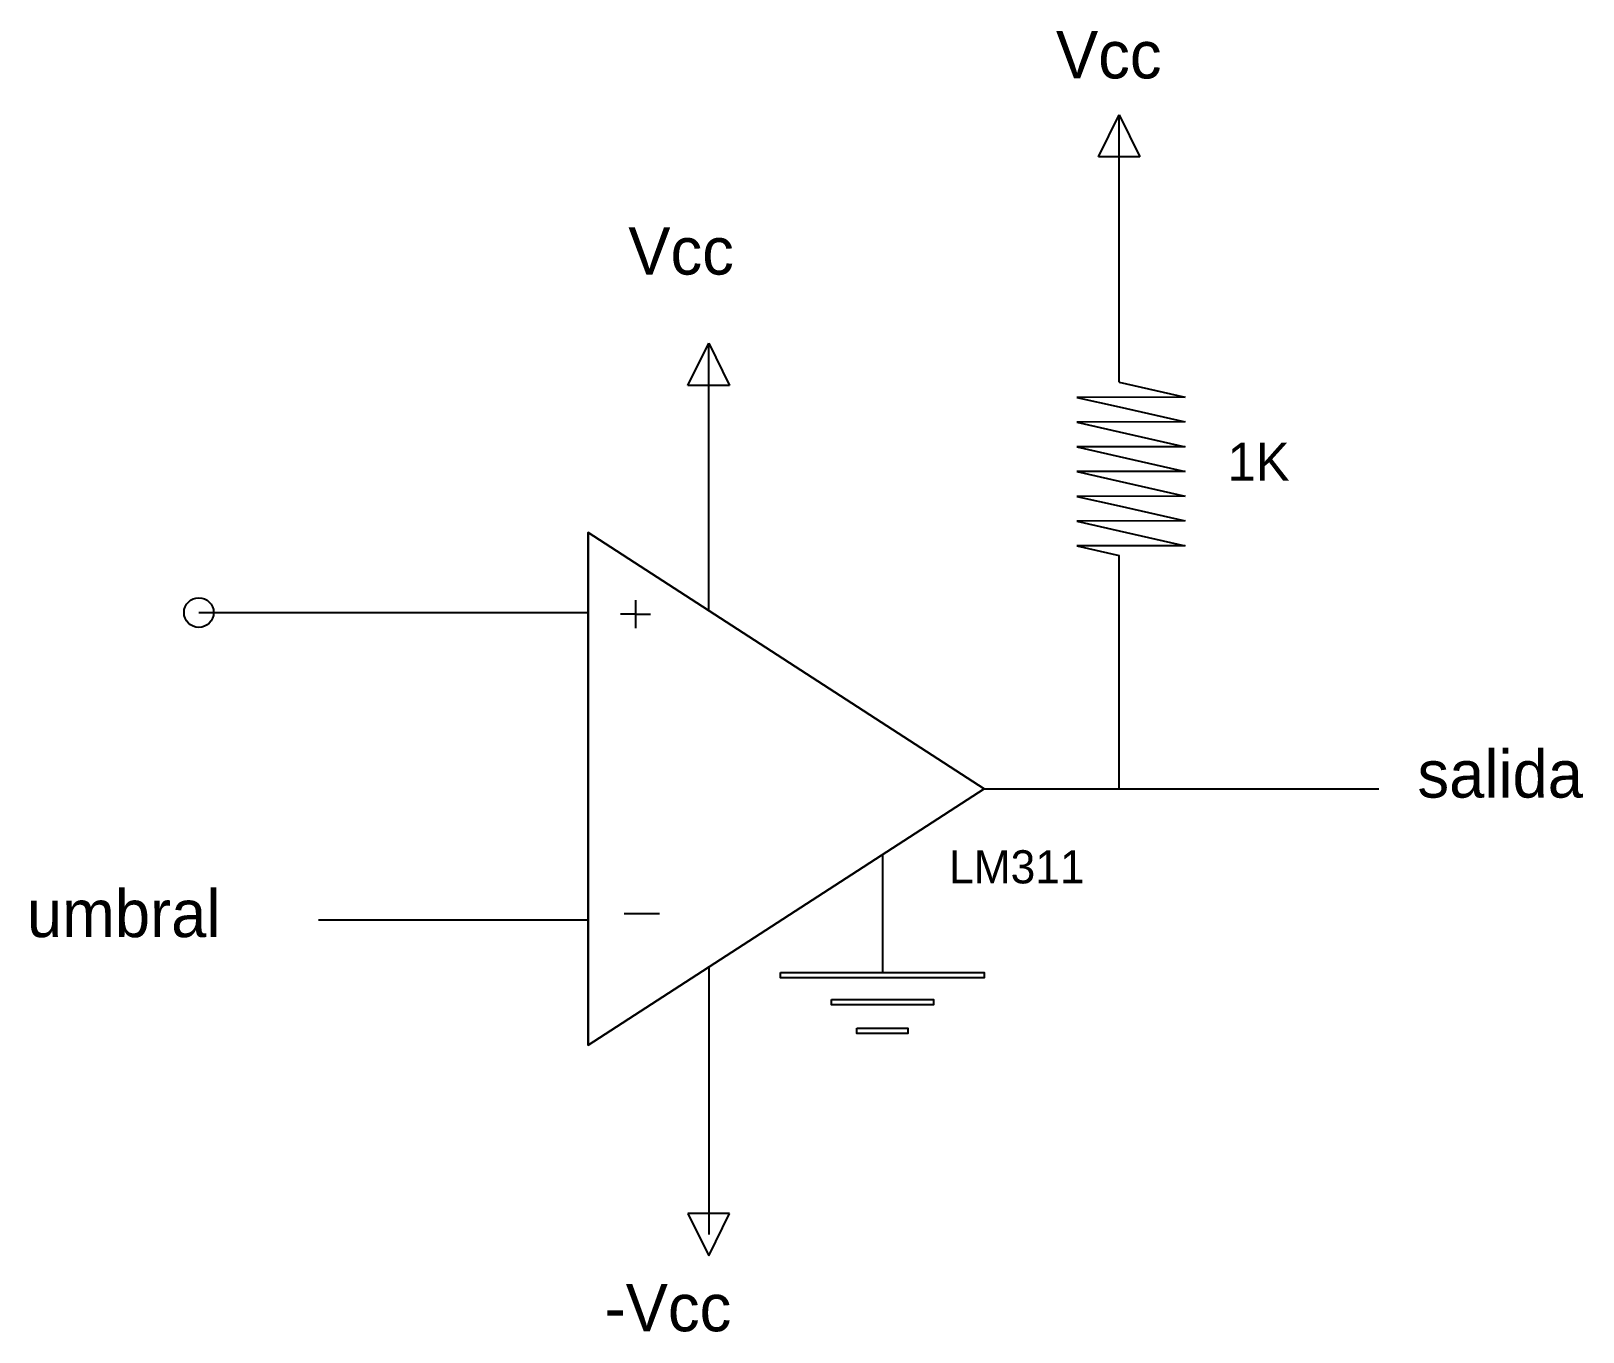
# Model space of a CAD drawing. Extents: x 12.49 to 15.77, y -3.89 to -1.14.
import ezdxf

# ---------------------------------------------------------------- set-up
doc = ezdxf.new("R2010")
doc.units = 0
doc.layers.add('Default', color=7, linetype='Continuous')

msp = doc.modelspace()

# ---------------------------------------------------------------- linework, layer by layer
at = {"layer": 'Default'}
for p, q in [((14.7421, -1.4072), (14.7859, -1.3181)), ((14.7859, -1.8827), (14.7859, -1.3181)), ((14.7859, -1.3181), (14.8296, -1.4072)), ((14.8296, -1.4072), (14.7421, -1.4072)), ((13.8757, -1.8894), (13.9194, -1.8003)), ((13.9194, -2.3649), (13.9194, -1.8003)), ((13.9194, -1.8003), (13.9632, -1.8894)), ((13.9632, -1.8894), (13.8757, -1.8894)), ((14.7859, -1.8827), (14.9254, -1.9144)), ((14.6969, -1.9148), (14.7859, -1.935)), ((14.7859, -1.935), (14.9254, -1.9667)), ((14.6969, -1.967), (14.7859, -1.9872)), ((14.7859, -1.9872), (14.9254, -2.0189)), ((14.6969, -2.0193), (14.7859, -2.0395)), ((14.7859, -2.0395), (14.9254, -2.0712)), ((14.6969, -2.0715), (14.7859, -2.0917)), ((14.7859, -2.0917), (14.9254, -2.1234)), ((14.6969, -2.1238), (14.7859, -2.144)), ((14.7859, -2.144), (14.9254, -2.1757)), ((14.6969, -2.176), (14.7859, -2.1962)), ((13.6649, -2.369), (13.6649, -2.2003)), ((13.6649, -2.2003), (14.5011, -2.7412)), ((14.7859, -2.1962), (14.9254, -2.2279)), ((14.6969, -2.2283), (14.7859, -2.2485)), ((14.7859, -2.7412), (14.7859, -2.2485)), ((13.7647, -2.3429), (13.7647, -2.4018)), ((12.8429, -2.369), (13.6649, -2.369)), ((13.6649, -3.2821), (13.6649, -2.369)), ((13.7647, -2.3723), (13.7331, -2.3723)), ((13.7647, -2.3723), (13.7964, -2.3723)), ((14.5011, -2.7412), (13.6649, -3.2821)), ((14.5011, -2.7412), (15.3341, -2.7412)), ((14.2861, -2.8803), (14.2861, -3.1289)), ((13.7408, -3.0042), (13.8155, -3.0042)), ((13.6649, -3.0181), (13.0955, -3.0181)), ((13.9194, -3.1175), (13.9194, -3.6822)), ((13.9632, -3.6376), (13.8757, -3.6376)), ((13.8757, -3.6376), (13.9194, -3.7267)), ((13.9194, -3.7267), (13.9632, -3.6376))]:
    msp.add_line(p, q, dxfattribs=at)
for points in [[(14.9254, -1.9144), (14.6969, -1.9148)], [(14.9254, -1.9667), (14.6969, -1.967)], [(14.9254, -2.0189), (14.6969, -2.0193)], [(14.9254, -2.0712), (14.6969, -2.0715)], [(14.9254, -2.1234), (14.6969, -2.1238)], [(14.9254, -2.1757), (14.6969, -2.176)], [(14.5011, -2.7412), (13.6649, -2.2003), (13.6649, -2.369)], [(14.9254, -2.2279), (14.6969, -2.2283)], [(13.6649, -2.369), (13.6649, -3.2821), (14.5011, -2.7412)]]:
    msp.add_lwpolyline(points, dxfattribs=at)
for points in [[(14.0711, -3.1289), (14.5012, -3.1289), (14.5012, -3.1402), (14.0711, -3.1402)], [(14.1786, -3.1856), (14.3937, -3.1856), (14.3937, -3.1969), (14.1786, -3.1969)], [(14.2324, -3.2464), (14.3399, -3.2464), (14.3399, -3.2577), (14.2324, -3.2577)]]:
    msp.add_lwpolyline(points, close=True, dxfattribs=at)
msp.add_circle((12.8429, -2.369), 0.0313, dxfattribs=at)

# ---------------------------------------------------------------- texts
for s, height, p in [('Vcc', 0.1, (14.6526, -1.2414)), ('Vcc', 0.1, (13.7496, -1.6555)), ('1K', 0.08, (15.015, -2.0906)), ('salida', 0.1, (15.4159, -2.7597)), ('LM311', 0.07, (14.4268, -2.9408)), ('umbral', 0.1, (12.4799, -3.0542)), ('-Vcc', 0.1, (13.6996, -3.8863))]:
    msp.add_text(s, height=height, dxfattribs=at).set_placement(p)

doc.saveas('drawing.dxf')
